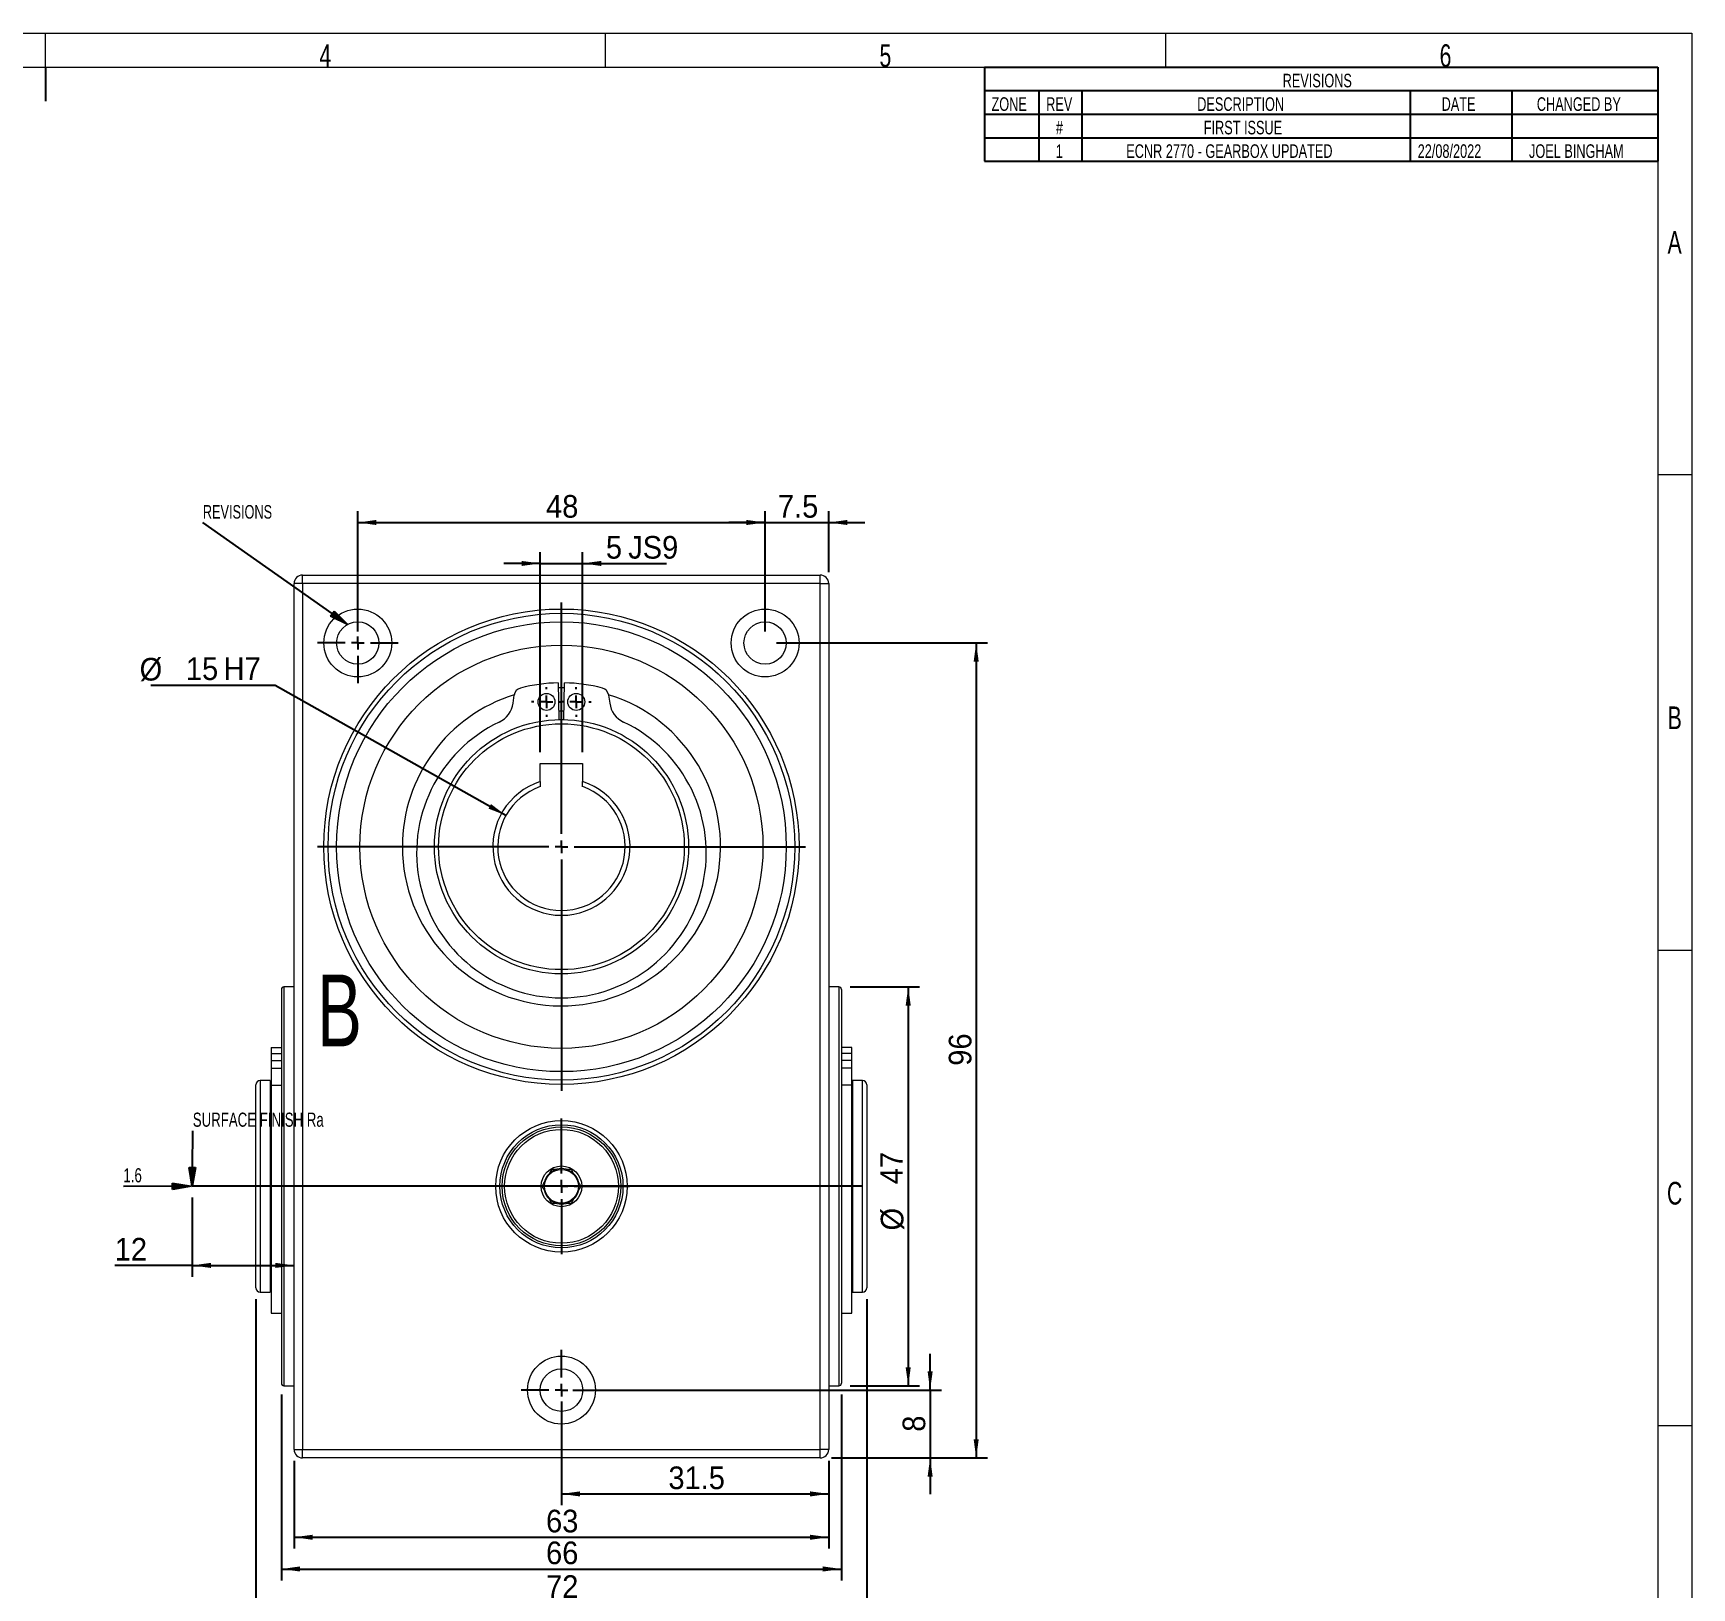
# Model space of a CAD drawing. Header units: millimetres. Extents: x -56 to 182, y 0 to 146.
# Drawn here: x 14.74 to 29.4, y 6.97 to 20.7 of the extents above; entities that cross this region are included whole.
import ezdxf

# ---------------------------------------------------------------- set-up
doc = ezdxf.new("R2010")
doc.units = ezdxf.units.MM
for name, color, linetype in [('DRAWING', 7, 'Continuous'), ('FORMAT', 7, 'Continuous'), ('SLD-0', 7, 'Continuous')]:
    doc.layers.add(name, color=color, linetype=linetype)
doc.styles.add('SLDTEXTSTYLE0', font='TXT', dxfattribs={"width": 0.7})
doc.styles.add('SLDTEXTSTYLE3', font='TXT', dxfattribs={"width": 0.96})
doc.dimstyles.new('SLDDIMSTYLE0', dxfattribs={"dimtxt": 0.2, "dimasz": 0.3302, "dimexe": 0, "dimexo": 0.0625, "dimgap": 0.05, "dimtad": 1, "dimdec": 0, "dimlfac": 1.333333, "dimrnd": 1e-09, "dimzin": 12, "dimdsep": 46, "dimtxsty": 'SLDTEXTSTYLE0', "dimblk1": 'NONE', "dimblk2": 'NONE', "dimsah": 1, "dimcen": 0.09, "dimadec": 0, "dimazin": 3, "dimtfac": 1, "dimtdec": 3, "dimtofl": 0, "dimtmove": 0, "dimatfit": 3, "dimldrblk": 'NONE', "dimfxl": 0, "dimfrac": 2, "dimtolj": 1, "dimtzin": 12, "dimarcsym": 0})
doc.dimstyles.new('SLDDIMSTYLE1', dxfattribs={"dimtxt": 0.2, "dimasz": 0.3302, "dimexe": 0, "dimexo": 0.0625, "dimgap": 0.05, "dimtad": 1, "dimdec": 0, "dimlfac": 1.333333, "dimrnd": 1e-09, "dimzin": 12, "dimdsep": 46, "dimtxsty": 'SLDTEXTSTYLE0', "dimblk1": 'NONE', "dimblk2": 'NONE', "dimsah": 1, "dimcen": 0, "dimadec": 0, "dimazin": 3, "dimtfac": 1, "dimtdec": 3, "dimtmove": 0, "dimatfit": 3, "dimldrblk": 'NONE', "dimfxl": 0, "dimfrac": 2, "dimtolj": 1, "dimtzin": 12, "dimarcsym": 0})
doc.dimstyles.new('SLDDIMSTYLE2', dxfattribs={"dimtxt": 0.2, "dimasz": 0.3302, "dimexe": 0, "dimexo": 0.0625, "dimgap": 0.05, "dimtad": 1, "dimdec": 1, "dimlfac": 1.333333, "dimrnd": 1e-09, "dimdsep": 46, "dimtxsty": 'SLDTEXTSTYLE0', "dimblk1": 'NONE', "dimblk2": 'NONE', "dimsah": 1, "dimcen": 0.09, "dimadec": 0, "dimazin": 2, "dimtfac": 1, "dimtdec": 3, "dimtofl": 0, "dimtmove": 0, "dimatfit": 3, "dimldrblk": 'NONE', "dimfxl": 0, "dimfrac": 2, "dimtolj": 1, "dimtzin": 12, "dimarcsym": 0})
doc.dimstyles.new('SLDDIMSTYLE3', dxfattribs={"dimtxt": 0.2, "dimasz": 0.3302, "dimexe": 0, "dimexo": 0.0625, "dimgap": 0.05, "dimtad": 1, "dimdec": 1, "dimlfac": 1.333333, "dimrnd": 1e-09, "dimzin": 12, "dimdsep": 46, "dimtxsty": 'SLDTEXTSTYLE0', "dimblk1": 'NONE', "dimblk2": 'NONE', "dimsah": 1, "dimcen": 0.09, "dimadec": 0, "dimazin": 3, "dimtfac": 1, "dimtdec": 3, "dimtofl": 0, "dimtmove": 0, "dimatfit": 3, "dimldrblk": 'NONE', "dimfxl": 0, "dimfrac": 2, "dimtolj": 1, "dimtzin": 12, "dimarcsym": 0})

# ---------------------------------------------------------------- blocks, each defined once
blk = doc.blocks.new('SW_NOTE_0_3')
at = {"layer": 'FORMAT', "color": 0, "insert": (0, 0.206), "char_height": 0.16, "attachment_point": 1, "style": 'SLDTEXTSTYLE0'}
blk.add_mtext('REVISIONS', dxfattribs=at)
blk = doc.blocks.new('SW_NOTE_0_4')
at = {"layer": 'FORMAT', "color": 0, "insert": (0, 0.206), "char_height": 0.16, "attachment_point": 1, "style": 'SLDTEXTSTYLE0'}
blk.add_mtext('ZONE', dxfattribs=at)
blk = doc.blocks.new('SW_NOTE_0_5')
at = {"layer": 'FORMAT', "color": 0, "insert": (0, 0.206), "char_height": 0.16, "attachment_point": 1, "style": 'SLDTEXTSTYLE0'}
blk.add_mtext('REV', dxfattribs=at)
blk = doc.blocks.new('SW_NOTE_0_6')
at = {"layer": 'FORMAT', "color": 0, "insert": (0, 0.206), "char_height": 0.16, "attachment_point": 1, "style": 'SLDTEXTSTYLE0'}
blk.add_mtext('DESCRIPTION', dxfattribs=at)
blk = doc.blocks.new('SW_NOTE_0_7')
at = {"layer": 'FORMAT', "color": 0, "insert": (0, 0.206), "char_height": 0.16, "attachment_point": 1, "style": 'SLDTEXTSTYLE0'}
blk.add_mtext('DATE', dxfattribs=at)
blk = doc.blocks.new('SW_NOTE_0_8')
at = {"layer": 'FORMAT', "color": 0, "insert": (0, 0.206), "char_height": 0.16, "attachment_point": 1, "style": 'SLDTEXTSTYLE0'}
blk.add_mtext('CHANGED BY', dxfattribs=at)
blk = doc.blocks.new('SW_NOTE_0_9')
at = {"layer": 'FORMAT', "color": 0, "insert": (0, 0.206), "char_height": 0.16, "attachment_point": 1, "style": 'SLDTEXTSTYLE0'}
blk.add_mtext('#', dxfattribs=at)
blk = doc.blocks.new('SW_NOTE_0_10')
at = {"layer": 'FORMAT', "color": 0, "insert": (0, 0.206), "char_height": 0.16, "attachment_point": 1, "style": 'SLDTEXTSTYLE0'}
blk.add_mtext('FIRST ISSUE', dxfattribs=at)
blk = doc.blocks.new('SW_NOTE_0_11')
at = {"layer": 'FORMAT', "color": 0, "insert": (0, 0.206), "char_height": 0.16, "attachment_point": 1, "style": 'SLDTEXTSTYLE0'}
blk.add_mtext('1', dxfattribs=at)
blk = doc.blocks.new('SW_NOTE_0_12')
at = {"layer": 'FORMAT', "color": 0, "insert": (0, 0.206), "char_height": 0.16, "attachment_point": 1, "style": 'SLDTEXTSTYLE0'}
blk.add_mtext('ECNR 2770 - GEARBOX UPDATED', dxfattribs=at)
blk = doc.blocks.new('SW_NOTE_0_13')
at = {"layer": 'FORMAT', "color": 0, "insert": (0, 0.206), "char_height": 0.16, "attachment_point": 1, "style": 'SLDTEXTSTYLE0'}
blk.add_mtext('22/08/2022', dxfattribs=at)
blk = doc.blocks.new('SW_NOTE_0_14')
at = {"layer": 'FORMAT', "color": 0, "insert": (0, 0.206), "char_height": 0.16, "attachment_point": 1, "style": 'SLDTEXTSTYLE0'}
blk.add_mtext('JOEL BINGHAM', dxfattribs=at)
blk = doc.blocks.new('SW_TABLEANNOTATION_0')
at = {"layer": 'FORMAT'}
for p, q in [((0, 0), (0, -0.277)), ((0, 0), (0.64, 0)), ((0.64, 0), (1.147, 0)), ((1.147, 0), (5.013, 0)), ((5.013, 0), (6.213, 0)), ((6.213, 0), (7.933, 0)), ((7.933, 0), (7.933, -0.277)), ((0, -0.277), (0, -0.554)), ((0, -0.277), (0.64, -0.277)), ((0.64, -0.277), (0.64, -0.554)), ((0.64, -0.277), (1.147, -0.277)), ((1.147, -0.277), (1.147, -0.554)), ((1.147, -0.277), (5.013, -0.277)), ((5.013, -0.277), (5.013, -0.554)), ((5.013, -0.277), (6.213, -0.277)), ((6.213, -0.277), (6.213, -0.554)), ((6.213, -0.277), (7.933, -0.277)), ((7.933, -0.277), (7.933, -0.554)), ((0, -0.554), (0.64, -0.554)), ((0, -0.554), (0, -0.831)), ((0.64, -0.554), (1.147, -0.554)), ((0.64, -0.554), (0.64, -0.831)), ((1.147, -0.554), (5.013, -0.554)), ((1.147, -0.554), (1.147, -0.831)), ((5.013, -0.554), (6.213, -0.554)), ((5.013, -0.554), (5.013, -0.831)), ((6.213, -0.554), (7.933, -0.554)), ((6.213, -0.554), (6.213, -0.831)), ((7.933, -0.554), (7.933, -0.831)), ((0, -0.831), (0, -1.108)), ((0, -0.831), (0.64, -0.831)), ((0.64, -0.831), (0.64, -1.108)), ((0.64, -0.831), (1.147, -0.831)), ((1.147, -0.831), (1.147, -1.108)), ((1.147, -0.831), (5.013, -0.831)), ((5.013, -0.831), (5.013, -1.108)), ((5.013, -0.831), (6.213, -0.831)), ((6.213, -0.831), (6.213, -1.108)), ((6.213, -0.831), (7.933, -0.831)), ((7.933, -0.831), (7.933, -1.108)), ((0, -1.108), (0.64, -1.108)), ((0.64, -1.108), (1.147, -1.108)), ((1.147, -1.108), (5.013, -1.108)), ((5.013, -1.108), (6.213, -1.108)), ((6.213, -1.108), (7.933, -1.108))]:
    blk.add_line(p, q, dxfattribs=at)
at = {"layer": 'FORMAT', "color": 7}
for name, p in [('SW_NOTE_0_3', (3.512, -0.284)), ('SW_NOTE_0_4', (0.081, -0.561)), ('SW_NOTE_0_5', (0.725, -0.561)), ('SW_NOTE_0_6', (2.505, -0.561)), ('SW_NOTE_0_7', (5.385, -0.561)), ('SW_NOTE_0_8', (6.507, -0.561)), ('SW_NOTE_0_9', (0.84, -0.838)), ('SW_NOTE_0_10', (2.582, -0.838)), ('SW_NOTE_0_11', (0.839, -1.115)), ('SW_NOTE_0_12', (1.669, -1.115)), ('SW_NOTE_0_13', (5.103, -1.115)), ('SW_NOTE_0_14', (6.415, -1.115))]:
    blk.add_blockref(name, p, dxfattribs=at)
blk = doc.blocks.new('SW_NOTE_0_1')
at = {"layer": 'FORMAT', "color": 0, "insert": (0, 0.215), "char_height": 0.16667, "attachment_point": 1, "style": 'SLDTEXTSTYLE0'}
blk.add_mtext('SURFACE FINISH Ra', dxfattribs=at)
blk = doc.blocks.new('SW_NOTE_0_2')
at = {"layer": 'FORMAT', "color": 0, "insert": (0, 0.215), "char_height": 0.1667, "attachment_point": 1, "style": 'SLDTEXTSTYLE0'}
blk.add_mtext('1.6', dxfattribs=at)
blk = doc.blocks.new('SW_CENTERMARKSYMBOL_0')
at = {"layer": 'DRAWING'}
for p, q in [((-0.15, 0), (-0.175, 0)), ((0, 0), (-0.075, 0)), ((0, 0.15), (0, 0.175)), ((0, 0), (0, 0.075)), ((0, 0), (0, -0.075)), ((0, 0), (0.075, 0)), ((0.15, 0), (0.175, 0)), ((0, -0.15), (0, -0.175))]:
    blk.add_line(p, q, dxfattribs=at)
blk = doc.blocks.new('SW_CENTERMARKSYMBOL_2')
at = {"layer": 'DRAWING'}
for p, q in [((0, 0.15), (0, 0.8)), ((-0.15, 0), (-0.8, 0)), ((0, 0), (-0.075, 0)), ((0, 0), (0, 0.075)), ((0, 0), (0, -0.075)), ((0, 0), (0.075, 0)), ((0.15, 0), (0.8, 0)), ((0, -0.15), (0, -0.8))]:
    blk.add_line(p, q, dxfattribs=at)
blk = doc.blocks.new('SW_CENTERMARKSYMBOL_1')
at = {"layer": 'DRAWING'}
for p, q in [((-0.15, 0), (-0.175, 0)), ((0, 0), (-0.075, 0)), ((0, 0.15), (0, 0.175)), ((0, 0), (0, 0.075)), ((0, 0), (0, -0.075)), ((0, 0), (0.075, 0)), ((0.15, 0), (0.175, 0)), ((0, -0.15), (0, -0.175))]:
    blk.add_line(p, q, dxfattribs=at)
blk = doc.blocks.new('SW_CENTERMARKSYMBOL_5')
at = {"layer": 'DRAWING'}
for p, q in [((0, 0.15), (0, 0.475)), ((-0.15, 0), (-0.475, 0)), ((0, 0), (-0.075, 0)), ((0, 0), (0, 0.075)), ((0, 0), (0, -0.075)), ((0, 0), (0.075, 0)), ((0.15, 0), (0.475, 0)), ((0, -0.15), (0, -0.475))]:
    blk.add_line(p, q, dxfattribs=at)
blk = doc.blocks.new('SW_CENTERMARKSYMBOL_3')
at = {"layer": 'DRAWING'}
for p, q in [((0, 0.15), (0, 2.875)), ((-0.15, 0), (-2.875, 0)), ((0, 0), (-0.075, 0)), ((0, 0), (0, 0.075)), ((0, 0), (0, -0.075)), ((0, 0), (0.075, 0)), ((0.15, 0), (2.875, 0)), ((0, -0.15), (0, -2.875))]:
    blk.add_line(p, q, dxfattribs=at)
blk = doc.blocks.new('SW_CENTERMARKSYMBOL_4')
at = {"layer": 'DRAWING'}
for p, q in [((0, 0.15), (0, 0.475)), ((-0.15, 0), (-0.475, 0)), ((0, 0), (-0.075, 0)), ((0, 0), (0, 0.075)), ((0, 0), (0, -0.075)), ((0, 0), (0.075, 0)), ((0.15, 0), (0.475, 0)), ((0, -0.15), (0, -0.475))]:
    blk.add_line(p, q, dxfattribs=at)
blk = doc.blocks.new('_D')
at = {"layer": 'DRAWING'}
for p, q in [((16.147, 10.413), (16.147, 9.714)), ((16.147, 9.814), (15.462, 9.814)), ((16.147, 9.814), (17.047, 9.814))]:
    blk.add_line(p, q, dxfattribs=at)
for points in [[(16.147, 9.814), (16.312, 9.792), (16.312, 9.837)], [(17.047, 9.814), (16.882, 9.837), (16.882, 9.792)]]:
    blk.add_solid(points, dxfattribs=at)
at = {"layer": 'DRAWING', "insert": (15.462, 10.057), "char_height": 0.2, "attachment_point": 1, "style": 'SLDTEXTSTYLE3'}
blk.add_mtext('12', dxfattribs=at)
blk = doc.blocks.new('_None')
blk = doc.blocks.new('_D_1')
at = {"layer": 'DRAWING'}
for p, q in [((16.881, 14.938), (15.782, 14.938)), ((18.92, 13.789), (16.881, 14.938))]:
    blk.add_line(p, q, dxfattribs=at)
blk.add_solid([(18.92, 13.789), (18.787, 13.89), (18.765, 13.85)], dxfattribs=at)
at = {"layer": 'DRAWING', "char_height": 0.2, "attachment_point": 1, "style": 'SLDTEXTSTYLE3'}
for s, insert in [('%%c', (15.682, 15.181)), ('15', (16.091, 15.186)), ('H7', (16.424, 15.186))]:
    blk.add_mtext(s, dxfattribs=dict(at, insert=insert))
blk = doc.blocks.new('_D_2')
at = {"layer": 'DRAWING'}
for p, q in [((17.61, 15.413), (17.61, 16.477)), ((21.21, 15.413), (21.21, 16.477)), ((17.61, 16.377), (21.21, 16.377))]:
    blk.add_line(p, q, dxfattribs=at)
for points in [[(17.61, 16.377), (17.775, 16.355), (17.775, 16.4)], [(21.21, 16.377), (21.045, 16.4), (21.045, 16.355)]]:
    blk.add_solid(points, dxfattribs=at)
at = {"layer": 'DRAWING', "insert": (19.274, 16.62), "char_height": 0.2, "attachment_point": 1, "style": 'SLDTEXTSTYLE3'}
blk.add_mtext('48', dxfattribs=at)
blk = doc.blocks.new('_D_3')
at = {"layer": 'DRAWING'}
for p, q in [((21.21, 15.413), (21.21, 16.477)), ((21.772, 15.938), (21.772, 16.477)), ((21.21, 16.377), (20.89, 16.377)), ((21.21, 16.377), (21.772, 16.377)), ((21.772, 16.377), (22.092, 16.377))]:
    blk.add_line(p, q, dxfattribs=at)
for points in [[(21.21, 16.377), (21.045, 16.4), (21.045, 16.355)], [(21.772, 16.377), (21.937, 16.355), (21.937, 16.4)]]:
    blk.add_solid(points, dxfattribs=at)
at = {"layer": 'DRAWING', "insert": (21.323, 16.62), "char_height": 0.2, "attachment_point": 1, "style": 'SLDTEXTSTYLE3'}
blk.add_mtext('7.5', dxfattribs=at)
blk = doc.blocks.new('_D_4')
at = {"layer": 'DRAWING'}
for p, q in [((21.31, 15.313), (23.175, 15.313)), ((23.075, 15.313), (23.075, 8.113)), ((21.797, 8.113), (23.175, 8.113))]:
    blk.add_line(p, q, dxfattribs=at)
for points in [[(23.075, 15.313), (23.053, 15.148), (23.098, 15.148)], [(23.075, 8.113), (23.098, 8.278), (23.053, 8.278)]]:
    blk.add_solid(points, dxfattribs=at)
at = {"layer": 'DRAWING', "insert": (22.833, 11.578), "char_height": 0.2, "attachment_point": 1, "rotation": 90, "style": 'SLDTEXTSTYLE3'}
blk.add_mtext('96', dxfattribs=at)
blk = doc.blocks.new('_D_5')
at = {"layer": 'DRAWING'}
for p, q in [((22.668, 8.713), (22.668, 9.033)), ((19.51, 8.713), (22.768, 8.713)), ((22.668, 8.713), (22.668, 8.113)), ((21.797, 8.113), (22.768, 8.113)), ((22.668, 8.113), (22.668, 7.793))]:
    blk.add_line(p, q, dxfattribs=at)
for points in [[(22.668, 8.713), (22.691, 8.878), (22.646, 8.878)], [(22.668, 8.113), (22.646, 7.948), (22.691, 7.948)]]:
    blk.add_solid(points, dxfattribs=at)
at = {"layer": 'DRAWING', "insert": (22.425, 8.345), "char_height": 0.2, "attachment_point": 1, "rotation": 90, "style": 'SLDTEXTSTYLE3'}
blk.add_mtext('8', dxfattribs=at)
blk = doc.blocks.new('_D_6')
at = {"layer": 'DRAWING'}
for p, q in [((19.41, 8.613), (19.41, 7.696)), ((21.772, 8.088), (21.772, 7.696)), ((19.41, 7.796), (21.772, 7.796))]:
    blk.add_line(p, q, dxfattribs=at)
for points in [[(19.41, 7.796), (19.575, 7.773), (19.575, 7.818)], [(21.772, 7.796), (21.607, 7.818), (21.607, 7.773)]]:
    blk.add_solid(points, dxfattribs=at)
at = {"layer": 'DRAWING', "insert": (20.355, 8.038), "char_height": 0.2, "attachment_point": 1, "style": 'SLDTEXTSTYLE3'}
blk.add_mtext('31.5', dxfattribs=at)
blk = doc.blocks.new('_D_7')
at = {"layer": 'DRAWING'}
for p, q in [((16.71, 9.515), (16.71, 6.734)), ((22.11, 9.515), (22.11, 6.734)), ((16.71, 6.834), (22.11, 6.834))]:
    blk.add_line(p, q, dxfattribs=at)
for points in [[(16.71, 6.834), (16.875, 6.812), (16.875, 6.857)], [(22.11, 6.834), (21.945, 6.857), (21.945, 6.812)]]:
    blk.add_solid(points, dxfattribs=at)
at = {"layer": 'DRAWING', "insert": (19.274, 7.077), "char_height": 0.2, "attachment_point": 1, "style": 'SLDTEXTSTYLE3'}
blk.add_mtext('72', dxfattribs=at)
blk = doc.blocks.new('_D_8')
at = {"layer": 'DRAWING'}
for p, q in [((16.935, 8.673), (16.935, 7.032)), ((21.885, 8.673), (21.885, 7.032)), ((16.935, 7.132), (21.885, 7.132))]:
    blk.add_line(p, q, dxfattribs=at)
for points in [[(16.935, 7.132), (17.1, 7.11), (17.1, 7.155)], [(21.885, 7.132), (21.72, 7.155), (21.72, 7.11)]]:
    blk.add_solid(points, dxfattribs=at)
at = {"layer": 'DRAWING', "insert": (19.274, 7.375), "char_height": 0.2, "attachment_point": 1, "style": 'SLDTEXTSTYLE3'}
blk.add_mtext('66', dxfattribs=at)
blk = doc.blocks.new('_D_9')
at = {"layer": 'DRAWING'}
for p, q in [((17.047, 8.088), (17.047, 7.313)), ((21.772, 8.088), (21.772, 7.313)), ((17.047, 7.413), (21.772, 7.413))]:
    blk.add_line(p, q, dxfattribs=at)
for points in [[(17.047, 7.413), (17.212, 7.39), (17.212, 7.435)], [(21.772, 7.413), (21.607, 7.435), (21.607, 7.39)]]:
    blk.add_solid(points, dxfattribs=at)
at = {"layer": 'DRAWING', "insert": (19.274, 7.656), "char_height": 0.2, "attachment_point": 1, "style": 'SLDTEXTSTYLE3'}
blk.add_mtext('63', dxfattribs=at)
blk = doc.blocks.new('_D_10')
at = {"layer": 'DRAWING'}
for p, q in [((21.962, 12.275), (22.575, 12.275)), ((22.475, 12.275), (22.475, 8.75)), ((21.962, 8.75), (22.575, 8.75))]:
    blk.add_line(p, q, dxfattribs=at)
for points in [[(22.475, 12.275), (22.452, 12.11), (22.497, 12.11)], [(22.475, 8.75), (22.497, 8.915), (22.452, 8.915)]]:
    blk.add_solid(points, dxfattribs=at)
at = {"layer": 'DRAWING', "char_height": 0.2, "attachment_point": 1, "rotation": 90, "style": 'SLDTEXTSTYLE3'}
for s, insert in [('47', (22.227, 10.532)), ('%%c', (22.232, 10.123))]:
    blk.add_mtext(s, dxfattribs=dict(at, insert=insert))
blk = doc.blocks.new('_D_11')
at = {"layer": 'DRAWING'}
for p, q in [((19.222, 16.016), (18.902, 16.016)), ((19.222, 14.348), (19.222, 16.116)), ((19.222, 16.016), (19.597, 16.016)), ((19.597, 14.348), (19.597, 16.116)), ((19.597, 16.016), (20.338, 16.016))]:
    blk.add_line(p, q, dxfattribs=at)
for points in [[(19.222, 16.016), (19.057, 16.038), (19.057, 15.993)], [(19.597, 16.016), (19.762, 15.993), (19.762, 16.038)]]:
    blk.add_solid(points, dxfattribs=at)
at = {"layer": 'DRAWING', "char_height": 0.2, "attachment_point": 1, "style": 'SLDTEXTSTYLE3'}
for s, insert in [('5', (19.803, 16.258)), ('JS9', (20, 16.258))]:
    blk.add_mtext(s, dxfattribs=dict(at, insert=insert))

msp = doc.modelspace()

# ---------------------------------------------------------------- hatches: boundary and pattern name
at = {"layer": 'DRAWING'}
for points in [[(17.369, 15.55), (17.401, 15.595), (17.52, 15.477)], [(16.147, 10.513), (16.121, 10.678), (16.176, 10.678)], [(15.974, 10.486), (15.973, 10.541), (16.138, 10.514)]]:
    msp.add_hatch(color=256, dxfattribs=at).paths.add_polyline_path(points, flags=0)

# ---------------------------------------------------------------- linework, layer by layer
for p, q in [((14.85, 20.4), (14.85, 20.1)), ((17.385, 15.572), (16.241, 16.377)), ((17.369, 15.55), (17.401, 15.595)), ((17.52, 15.477), (17.369, 15.55)), ((17.401, 15.595), (17.52, 15.477)), ((16.149, 10.678), (16.152, 11.003)), ((16.147, 10.513), (16.121, 10.678)), ((16.121, 10.678), (16.176, 10.678)), ((16.176, 10.678), (16.147, 10.513)), ((15.973, 10.514), (15.539, 10.512)), ((15.973, 10.541), (16.138, 10.514)), ((15.974, 10.486), (15.973, 10.541)), ((16.138, 10.514), (15.974, 10.486)), ((22.072, 10.513), (16.147, 10.513))]:
    msp.add_line(p, q, dxfattribs=at)
at = {"layer": 'FORMAT', "linetype": 'Continuous', "lineweight": 18}
for p, q in [((0.3, 20.7), (29.4, 20.7)), ((14.85, 20.4), (14.85, 20.7)), ((19.8, 20.4), (19.8, 20.7)), ((24.75, 20.4), (24.75, 20.7)), ((29.4, 20.7), (29.4, 0.3)), ((0.6, 20.4), (29.1, 20.4)), ((14.85, 20.4), (14.85, 20.4)), ((29.1, 20.4), (29.1, 0.6)), ((29.1, 16.8), (29.4, 16.8)), ((29.1, 12.6), (29.4, 12.6)), ((29.1, 10.5), (29.1, 10.5)), ((29.1, 8.4), (29.4, 8.4))]:
    msp.add_line(p, q, dxfattribs=at)
at = {"layer": 'SLD-0', "color": 7, "linetype": 'Continuous', "lineweight": 18}
for p, q in [((17.122, 15.838), (17.047, 15.838)), ((17.047, 8.188), (17.047, 15.838)), ((17.122, 15.838), (17.122, 15.913)), ((17.122, 15.913), (21.697, 15.913)), ((21.697, 15.838), (17.122, 15.838)), ((17.122, 15.838), (17.122, 8.188)), ((21.697, 15.838), (21.697, 15.913)), ((21.697, 8.188), (21.697, 15.838)), ((21.697, 15.838), (21.772, 15.838)), ((21.772, 15.838), (21.772, 8.188)), ((19.382, 14.96), (19.388, 14.636)), ((19.432, 14.636), (19.438, 14.96)), ((18.983, 14.781), (18.992, 14.851)), ((19.382, 14.919), (19.41, 14.919)), ((19.382, 14.919), (19.41, 14.919)), ((19.41, 14.919), (19.437, 14.919)), ((19.41, 14.919), (19.437, 14.919)), ((19.827, 14.851), (19.837, 14.781)), ((19.386, 14.713), (19.41, 14.713)), ((19.41, 14.713), (19.433, 14.713)), ((19.388, 14.638), (19.41, 14.638)), ((19.41, 14.638), (19.432, 14.638)), ((19.222, 14.089), (19.222, 14.248)), ((19.222, 14.248), (19.597, 14.248)), ((19.597, 14.248), (19.597, 14.089)), ((19.222, 14.089), (19.222, 14.043)), ((19.597, 14.043), (19.597, 14.089)), ((16.935, 12.253), (16.935, 8.773)), ((17.047, 12.275), (16.957, 12.275)), ((16.957, 12.275), (16.957, 8.75)), ((21.862, 12.275), (21.772, 12.275)), ((21.862, 12.275), (21.862, 8.75)), ((21.885, 12.253), (21.885, 8.773)), ((16.845, 11.739), (16.935, 11.739)), ((16.845, 11.739), (16.845, 11.738)), ((16.845, 11.738), (16.935, 11.738)), ((16.845, 11.738), (16.845, 11.687)), ((21.975, 11.739), (21.885, 11.739)), ((21.975, 11.738), (21.885, 11.738)), ((21.975, 11.738), (21.975, 11.739)), ((21.975, 11.687), (21.975, 11.738)), ((16.845, 11.687), (16.935, 11.687)), ((16.845, 11.687), (16.845, 11.624)), ((16.845, 11.624), (16.935, 11.624)), ((16.845, 11.624), (16.845, 11.556)), ((21.975, 11.687), (21.885, 11.687)), ((21.975, 11.624), (21.885, 11.624)), ((21.975, 11.624), (21.975, 11.687)), ((21.975, 11.556), (21.975, 11.624)), ((16.837, 11.448), (16.747, 11.448)), ((16.747, 11.448), (16.747, 9.577)), ((16.837, 11.448), (16.837, 9.577)), ((16.845, 11.556), (16.935, 11.556)), ((16.845, 11.556), (16.845, 11.407)), ((21.975, 11.556), (21.885, 11.556)), ((21.975, 11.407), (21.975, 11.556)), ((22.072, 11.448), (21.982, 11.448)), ((21.982, 11.448), (21.982, 9.577)), ((22.072, 10.513), (22.072, 11.448)), ((16.71, 9.615), (16.71, 11.411)), ((16.845, 11.409), (16.837, 11.409)), ((16.845, 11.407), (16.935, 11.407)), ((16.845, 11.407), (16.845, 9.392)), ((21.975, 11.407), (21.885, 11.407)), ((21.982, 11.409), (21.975, 11.409)), ((21.975, 9.392), (21.975, 11.407)), ((22.11, 11.411), (22.11, 10.513)), ((22.072, 9.577), (22.072, 10.513)), ((22.11, 10.513), (22.11, 9.615)), ((19.301, 10.402), (19.299, 10.403)), ((16.747, 9.577), (16.837, 9.577)), ((16.837, 9.617), (16.845, 9.617)), ((21.975, 9.617), (21.982, 9.617)), ((21.982, 9.577), (22.072, 9.577)), ((16.845, 9.392), (16.935, 9.392)), ((21.885, 9.392), (21.975, 9.392)), ((16.957, 8.75), (17.047, 8.75)), ((21.772, 8.75), (21.862, 8.75)), ((17.047, 8.188), (17.122, 8.188)), ((17.122, 8.113), (17.122, 8.188)), ((17.122, 8.188), (21.697, 8.188)), ((21.697, 8.113), (17.122, 8.113)), ((21.697, 8.113), (21.697, 8.188)), ((21.772, 8.188), (21.697, 8.188))]:
    msp.add_line(p, q, dxfattribs=at)
for centre, radius in [((19.41, 13.513), 2.1), ((17.61, 15.313), 0.3), ((19.41, 13.513), 2.062), ((21.21, 15.313), 0.3), ((19.41, 13.513), 1.987), ((17.61, 15.313), 0.187), ((21.21, 15.313), 0.187), ((19.41, 13.513), 1.781), ((19.41, 13.513), 1.781), ((19.278, 14.792), 0.075), ((19.541, 14.792), 0.075), ((19.41, 13.513), 1.123), ((19.41, 13.513), 1.086), ((19.41, 10.513), 0.581), ((19.41, 10.513), 0.544), ((19.41, 10.513), 0.525), ((19.41, 10.513), 0.503), ((19.41, 10.513), 0.18), ((19.41, 10.513), 0.15), ((19.41, 8.713), 0.3), ((19.41, 8.713), 0.188)]:
    msp.add_circle(centre, radius, dxfattribs=at)
for centre, radius, start, end in [((17.122, 15.838), 0.075, 90, 180), ((21.697, 15.838), 0.075, 0, 90), ((19.41, 13.513), 1.448, 91.1133, 104.4902), ((19.41, 13.513), 1.448, 75.5098, 88.8867), ((19.41, 13.513), 1.406, 107.2527, 180), ((19.41, 13.513), 1.406, 180, 72.7473), ((19.41, 13.513), 1.406, 107.2527, 180), ((19.41, 13.513), 1.406, 180, 72.7473), ((19.066, 14.842), 0.075, 104.4902, 172.5), ((19.753, 14.842), 0.075, 7.5, 75.5098), ((18.767, 14.81), 0.217, 295.4164, 352.5), ((20.052, 14.81), 0.217, 187.5, 244.5836), ((19.41, 13.458), 1.28, 115.4164, 64.5836), ((19.41, 13.513), 0.606, 108.0295, 71.9705), ((19.41, 13.513), 0.563, 109.4712, 70.5288), ((16.957, 12.253), 0.0225, 90, 180), ((21.862, 12.253), 0.0225, 0, 90), ((16.747, 11.411), 0.0375, 90, 180), ((22.072, 11.411), 0.0375, 0, 90), ((19.41, 10.513), 0.156, 134.5483, 165.4517), ((19.41, 10.513), 0.156, 105.4517, 134.5483), ((19.41, 10.513), 0.156, 74.5483, 105.4517), ((19.41, 10.513), 0.156, 45.4517, 74.5483), ((19.41, 10.513), 0.156, 14.5483, 45.4517), ((19.41, 10.513), 0.156, 165.4517, 194.5483), ((19.41, 10.513), 0.156, 194.5483, 225.4517), ((19.41, 10.513), 0.156, 314.5483, 345.4517), ((19.41, 10.513), 0.156, 345.4517, 14.5483), ((19.41, 10.513), 0.156, 225.4517, 254.5483), ((19.41, 10.513), 0.156, 254.5483, 285.4517), ((19.41, 10.513), 0.156, 285.4517, 314.5483), ((16.747, 9.615), 0.0375, 180, 270), ((22.072, 9.615), 0.0375, 270, 0), ((16.957, 8.773), 0.0225, 180, 270), ((21.862, 8.773), 0.0225, 270, 0), ((17.122, 8.188), 0.075, 180, 270), ((21.697, 8.188), 0.075, 270, 0)]:
    msp.add_arc(centre, radius, start, end, dxfattribs=at)
for points, knots in [([(19.323, 10.663), (19.321, 10.66), (19.318, 10.654), (19.313, 10.645), (19.307, 10.635), (19.303, 10.627), (19.301, 10.624)], [0, 0, 0, 0, 0.2432284, 0.4870988, 0.7426477, 1, 1, 1, 1]), ([(19.368, 10.663), (19.363, 10.663), (19.353, 10.663), (19.338, 10.663), (19.328, 10.663), (19.323, 10.663)], [0, 0, 0, 0, 0.305317, 0.613995, 1, 1, 1, 1]), ([(19.496, 10.663), (19.493, 10.663), (19.486, 10.663), (19.475, 10.663), (19.464, 10.663), (19.455, 10.663), (19.451, 10.663)], [0, 0, 0, 0, 0.243228, 0.487099, 0.742648, 1, 1, 1, 1]), ([(19.519, 10.624), (19.516, 10.628), (19.511, 10.637), (19.504, 10.65), (19.499, 10.658), (19.496, 10.663)], [0, 0, 0, 0, 0.305317, 0.613995, 1, 1, 1, 1]), ([(19.259, 10.552), (19.257, 10.548), (19.252, 10.539), (19.244, 10.526), (19.239, 10.517), (19.236, 10.513)], [0, 0, 0, 0, 0.305317, 0.613995, 1, 1, 1, 1]), ([(19.236, 10.513), (19.238, 10.51), (19.242, 10.504), (19.247, 10.495), (19.253, 10.485), (19.257, 10.477), (19.259, 10.474)], [0, 0, 0, 0, 0.243228, 0.487099, 0.742648, 1, 1, 1, 1]), ([(19.583, 10.513), (19.581, 10.516), (19.578, 10.522), (19.572, 10.531), (19.567, 10.541), (19.562, 10.548), (19.56, 10.552)], [0, 0, 0, 0, 0.243228, 0.487099, 0.742648, 1, 1, 1, 1]), ([(19.56, 10.474), (19.563, 10.478), (19.568, 10.487), (19.575, 10.5), (19.58, 10.508), (19.583, 10.513)], [0, 0, 0, 0, 0.305317, 0.613995, 1, 1, 1, 1]), ([(19.301, 10.402), (19.303, 10.398), (19.308, 10.389), (19.316, 10.376), (19.32, 10.367), (19.323, 10.363)], [0, 0, 0, 0, 0.3053171, 0.6139953, 1, 1, 1, 1]), ([(19.323, 10.363), (19.326, 10.363), (19.333, 10.363), (19.344, 10.363), (19.356, 10.363), (19.364, 10.363), (19.368, 10.363)], [0, 0, 0, 0, 0.243228, 0.487099, 0.742648, 1, 1, 1, 1]), ([(19.451, 10.363), (19.456, 10.363), (19.466, 10.363), (19.481, 10.363), (19.491, 10.363), (19.496, 10.363)], [0, 0, 0, 0, 0.305317, 0.613995, 1, 1, 1, 1]), ([(19.496, 10.363), (19.498, 10.366), (19.501, 10.372), (19.507, 10.381), (19.513, 10.391), (19.517, 10.398), (19.519, 10.402)], [0, 0, 0, 0, 0.243228, 0.487099, 0.742648, 1, 1, 1, 1])]:
    msp.add_open_spline(points, degree=3, knots=knots, dxfattribs=at)

# ---------------------------------------------------------------- block references
at = {"color": 7, "linetype": 'Continuous', "xscale": 0.7500000000187499, "yscale": 0.7500000000187499, "zscale": 0.7500000000187499}
for name, p in [('SW_TABLEANNOTATION_0', (23.15, 20.4)), ('SW_NOTE_0_3', (16.241, 16.377)), ('SW_CENTERMARKSYMBOL_3', (19.41, 13.513)), ('SW_CENTERMARKSYMBOL_4', (17.61, 15.313)), ('SW_CENTERMARKSYMBOL_1', (19.278, 14.792)), ('SW_CENTERMARKSYMBOL_0', (19.541, 14.792)), ('SW_NOTE_0_1', (16.152, 11.003)), ('SW_CENTERMARKSYMBOL_2', (19.41, 10.513)), ('SW_NOTE_0_2', (15.539, 10.512)), ('SW_CENTERMARKSYMBOL_5', (19.41, 8.713))]:
    msp.add_blockref(name, p, dxfattribs=at)

# ---------------------------------------------------------------- texts
at = {"layer": 'DRAWING', "insert": (17.25, 12.384), "char_height": 0.635, "attachment_point": 1, "style": 'SLDTEXTSTYLE0'}
msp.add_mtext('B', dxfattribs=at)
at = {"layer": 'FORMAT', "char_height": 0.2, "attachment_point": 2, "style": 'SLDTEXTSTYLE0'}
for s, insert in [('4', (17.323, 20.602)), ('5', (22.273, 20.602)), ('6', (27.223, 20.602)), ('A', (29.248, 18.952)), ('B', (29.249, 14.752)), ('C', (29.248, 10.552))]:
    msp.add_mtext(s, dxfattribs=dict(at, insert=insert))

# ---------------------------------------------------------------- dimensions: what is measured, and where the dimension line sits
at = {"layer": 'DRAWING'}
for base, p1, p2, dimstyle, picture, middle in [((17.61, 16.377), (21.21, 15.313), (17.61, 15.313), 'SLDDIMSTYLE0', '_D_2', (19.41, 16.377)), ((21.21, 16.377), (21.772, 15.838), (21.21, 15.313), 'SLDDIMSTYLE2', '_D_3', (21.491, 16.377)), ((16.147, 9.814), (17.047, 8.188), (16.147, 10.513), 'SLDDIMSTYLE0', '_D', (15.597, 9.814)), ((16.71, 6.834), (22.11, 9.615), (16.71, 9.615), 'SLDDIMSTYLE0', '_D_7', (19.41, 6.834)), ((16.935, 7.132), (21.885, 8.773), (16.935, 8.773), 'SLDDIMSTYLE0', '_D_8', (19.41, 7.132)), ((19.41, 7.796), (21.772, 8.188), (19.41, 8.713), 'SLDDIMSTYLE3', '_D_6', (20.591, 7.796)), ((17.047, 7.413), (21.772, 8.188), (17.047, 8.188), 'SLDDIMSTYLE0', '_D_9', (19.41, 7.413))]:
    dim = msp.add_linear_dim(base=base, p1=p1, p2=p2, dimstyle=dimstyle, dxfattribs=at)
    dim.commit()
    dim.dimension.update_dxf_attribs({"geometry": picture, "text_midpoint": middle, "dimtype": 160})
dim = msp.add_linear_dim(base=(19.222189423, 16.015539286), p1=(19.597189423, 14.247795711), p2=(19.222189423, 14.247795711), text='<>JS9', dimstyle='SLDDIMSTYLE0', dxfattribs=at)
dim.commit()
dim.dimension.update_dxf_attribs({"geometry": '_D_11', "text_midpoint": (20.07011069, 16.015539286), "dimtype": 160})
for base, p2, picture, middle in [((23.075, 15.313), (21.21, 15.313), '_D_4', (23.075, 11.713)), ((22.668, 8.713), (19.41, 8.713), '_D_5', (22.668, 8.413))]:
    dim = msp.add_linear_dim(base=base, p1=(21.697, 8.113), p2=p2, angle=90, dimstyle='SLDDIMSTYLE0', dxfattribs=at)
    dim.commit()
    dim.dimension.update_dxf_attribs({"geometry": picture, "text_midpoint": middle, "dimtype": 160})
dim = msp.add_diameter_dim_2p(p1=(0.692, 0.482), p2=(0, 0), text='<>H7', dimstyle='SLDDIMSTYLE1', dxfattribs=at)
dim.commit()
dim.dimension.update_dxf_attribs({"geometry": '_D_1', "text_midpoint": (16.252, 15.103), "dimtype": 163})
dim = msp.add_linear_dim(base=(22.475, 12.275), p1=(21.862, 8.75), p2=(21.862, 12.275), angle=90, text='%%c<>', dimstyle='SLDDIMSTYLE0', dxfattribs=at)
dim.commit()
dim.dimension.update_dxf_attribs({"geometry": '_D_10', "text_midpoint": (22.475, 10.513), "dimtype": 160})

doc.saveas('drawing.dxf')
